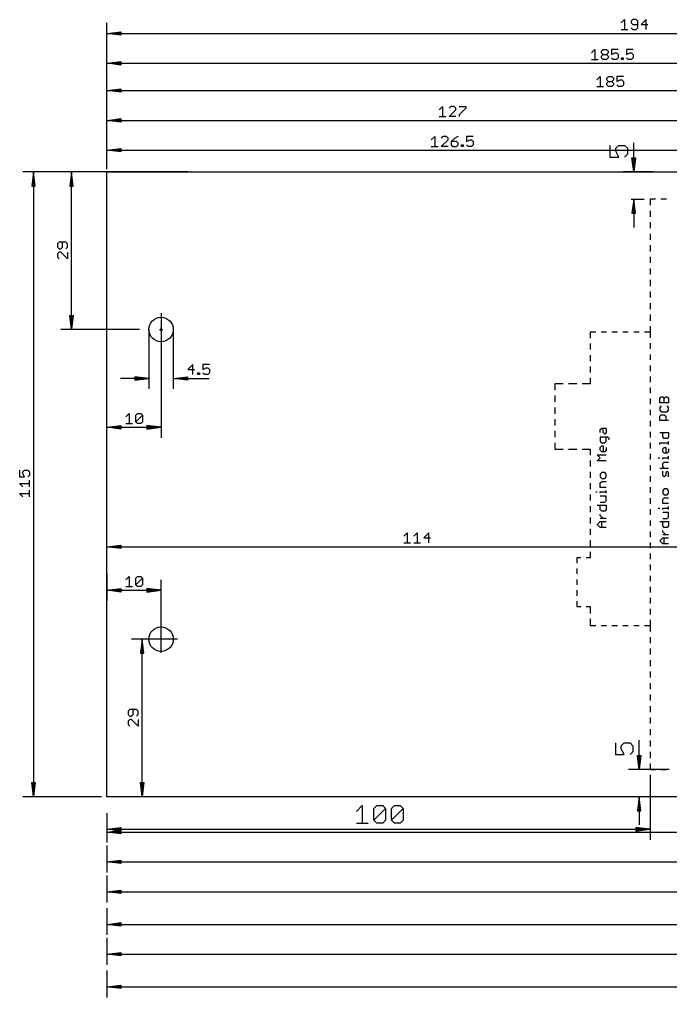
# Model space of a CAD drawing. Extents: x -29 to 390, y -522 to 226.
# Drawn here: x -16.1 to 103.8, y -522 to -341.9 of the extents above; entities that cross this region are included whole.
import ezdxf

# ---------------------------------------------------------------- set-up
doc = ezdxf.new("R2010")
doc.units = 0
for name, color, linetype in [('109', 82, 'CONTINUOUS'), ('20', 4, 'CONTINUOUS'), ('47', 253, 'CONTINUOUS')]:
    doc.layers.add(name, color=color, linetype=linetype)

msp = doc.modelspace()

# ---------------------------------------------------------------- linework, layer by layer
at = {"layer": '109'}
for p, q in [((92.6319, -365.1114), (92.6319, -367.2603)), ((93.7064, -365.6486), (94.2436, -365.1114)), ((94.2436, -365.1114), (95.3181, -365.1114)), ((95.3181, -365.1114), (95.8553, -365.6486)), ((97, -369.935), (97, -364.6151)), ((93.7064, -366.1859), (93.7064, -365.6486)), ((94.2436, -367.2603), (93.7064, -366.1859)), ((95.8553, -366.7231), (95.3181, -367.2603)), ((95.8553, -365.6486), (95.8553, -366.7231)), ((92.6319, -367.2603), (94.2436, -367.2603)), ((97, -369.935), (96.6808, -367.4)), ((96.6808, -367.4), (97.3192, -367.4)), ((97, -369.935), (96.74, -367.4)), ((97, -369.935), (96.87, -367.4)), ((97.3192, -367.4), (97, -369.935)), ((97.13, -367.4), (97, -369.935)), ((97.26, -367.4), (97, -369.935)), ((100.5, -370), (95.05, -370)), ((96.5, -375), (98.95, -375)), ((97, -375.065), (96.6808, -377.6)), ((97, -375.065), (96.74, -377.6)), ((97, -375.065), (96.87, -377.6)), ((97, -375.065), (97, -380.2)), ((97.3192, -377.6), (97, -375.065)), ((97.13, -377.6), (97, -375.065)), ((97.26, -377.6), (97, -375.065)), ((101.01, -375), (100, -375)), ((100, -375), (100, -376.125)), ((103.02, -375), (102.01, -375)), ((96.6808, -377.6), (97.3192, -377.6)), ((100, -377.125), (100, -378.25)), ((100, -379.25), (100, -380.375)), ((100, -381.375), (100, -382.5)), ((100, -383.5), (100, -384.625)), ((100, -385.625), (100, -386.75)), ((100, -387.75), (100, -388.875)), ((100, -389.875), (100, -391)), ((100, -392), (100, -393.125)), ((100, -394.125), (100, -395.25)), ((100, -396.25), (100, -397.375)), ((90, -399.5), (89, -399.5)), ((89, -399.5), (89, -400.6)), ((92, -399.5), (91, -399.5)), ((94, -399.5), (93, -399.5)), ((96, -399.5), (95, -399.5)), ((98, -399.5), (97, -399.5)), ((100, -399.5), (99, -399.5)), ((100, -398.375), (100, -399.5)), ((100, -399.5), (100, -400.537)), ((89, -401.6), (89, -402.7)), ((100, -401.537), (100, -402.5741)), ((89, -403.7), (89, -404.8)), ((100, -403.5741), (100, -404.6111)), ((89, -405.8), (89, -406.9)), ((100, -405.6111), (100, -406.6481)), ((89, -407.9), (89, -409)), ((100, -407.6481), (100, -408.6852)), ((84, -409), (82.5, -409)), ((82.5, -409), (82.5, -410.1667)), ((86.5, -409), (85, -409)), ((89, -409), (87.5, -409)), ((100, -409.6852), (100, -410.7222)), ((82.5, -411.1667), (82.5, -412.3333)), ((100, -411.7222), (100, -412.7593)), ((101.7968, -411.6887), (102.068, -411.4175)), ((101.7968, -412.5022), (101.7968, -411.6887)), ((102.068, -411.4175), (102.3391, -411.4175)), ((102.3391, -411.4175), (102.6103, -411.6887)), ((102.6103, -411.6887), (102.8815, -411.4175)), ((102.6103, -412.5022), (102.6103, -411.6887)), ((102.8815, -411.4175), (103.1526, -411.4175)), ((103.1526, -411.4175), (103.4238, -411.6887)), ((103.4238, -411.6887), (103.4238, -412.5022)), ((82.5, -413.3333), (82.5, -414.5)), ((100, -413.7593), (100, -414.7963)), ((103.4238, -412.5022), (101.7968, -412.5022)), ((102.068, -413.0547), (101.7968, -413.3258)), ((101.7968, -413.3258), (101.7968, -413.8682)), ((101.7968, -413.8682), (102.068, -414.1393)), ((103.4238, -413.3258), (103.1526, -413.0547)), ((103.1526, -414.1393), (103.4238, -413.8682)), ((103.4238, -413.8682), (103.4238, -413.3258)), ((82.5, -415.5), (82.5, -416.6667)), ((100, -415.7963), (100, -416.8333)), ((101.7968, -414.963), (102.068, -414.6918)), ((101.7968, -415.7765), (101.7968, -414.963)), ((103.4238, -415.7765), (101.7968, -415.7765)), ((102.068, -414.1393), (103.1526, -414.1393)), ((102.068, -414.6918), (102.6103, -414.6918)), ((102.6103, -414.6918), (102.8815, -414.963)), ((102.8815, -414.963), (102.8815, -415.7765)), ((90.8391, -417.4202), (91.1103, -417.149)), ((90.8391, -417.9625), (90.8391, -417.4202)), ((91.1103, -417.149), (91.9238, -417.149)), ((91.3815, -417.9625), (91.3815, -417.149)), ((91.9238, -417.149), (91.9238, -417.9625)), ((82.5, -417.6667), (82.5, -418.8333)), ((92.195, -418.7862), (90.8391, -418.7862)), ((90.8391, -418.7862), (90.8391, -419.5997)), ((91.6526, -418.2337), (91.3815, -417.9625)), ((91.9238, -417.9625), (91.6526, -418.2337)), ((91.9238, -419.5997), (91.9238, -418.7862)), ((92.4661, -419.0573), (92.195, -418.7862)), ((92.4661, -419.3285), (92.4661, -419.0573)), ((100, -417.8333), (100, -418.8704)), ((101.7968, -417.9661), (103.4238, -417.9661)), ((102.3391, -418.7796), (102.3391, -417.9661)), ((102.6103, -419.0508), (102.3391, -418.7796)), ((103.1526, -419.0508), (102.6103, -419.0508)), ((103.4238, -418.7796), (103.1526, -419.0508)), ((103.4238, -417.9661), (103.4238, -418.7796)), ((82.5, -419.8333), (82.5, -421)), ((82.5, -421), (84, -421)), ((85, -421), (86.5, -421)), ((87.5, -421), (89, -421)), ((89, -421), (89, -422.1)), ((90.8391, -419.5997), (91.1103, -419.8708)), ((90.8391, -420.6945), (91.1103, -420.4233)), ((90.8391, -421.2368), (90.8391, -420.6945)), ((91.1103, -419.8708), (91.6526, -419.8708)), ((91.1103, -420.4233), (91.3815, -420.4233)), ((91.3815, -420.4233), (91.3815, -421.508)), ((91.6526, -419.8708), (91.9238, -419.5997)), ((91.9238, -420.6945), (91.9238, -421.2368)), ((100, -419.8704), (100, -420.9074)), ((101.7968, -420.1422), (101.7968, -419.8711)), ((101.7968, -419.8711), (103.4238, -419.8711)), ((102.3391, -420.9659), (102.6103, -420.6947)), ((102.3391, -421.5082), (102.3391, -420.9659)), ((102.6103, -420.6947), (102.8815, -420.6947)), ((102.8815, -420.6947), (102.8815, -421.7794)), ((103.4238, -420.1422), (103.4238, -419.5999)), ((103.4238, -420.9659), (103.4238, -421.5082)), ((90.8391, -422.6028), (90.2968, -422.0605)), ((90.2968, -422.0605), (91.9238, -422.0605)), ((90.2968, -423.1451), (90.8391, -422.6028)), ((91.1103, -421.508), (90.8391, -421.2368)), ((91.6526, -421.508), (91.1103, -421.508)), ((91.9238, -421.2368), (91.6526, -421.508)), ((100, -421.9074), (100, -422.9444)), ((101.5256, -422.5997), (101.7968, -422.5997)), ((102.6103, -421.7794), (102.3391, -421.5082)), ((102.3391, -422.8708), (102.3391, -422.5997)), ((102.3391, -422.5997), (103.4238, -422.5997)), ((103.1526, -421.7794), (102.6103, -421.7794)), ((103.4238, -421.5082), (103.1526, -421.7794)), ((103.4238, -422.8708), (103.4238, -422.3285)), ((89, -423.1), (89, -424.2)), ((91.9238, -423.1451), (90.2968, -423.1451)), ((100, -423.9444), (100, -424.9815)), ((101.7968, -424.508), (103.4238, -424.508)), ((102.3391, -423.6945), (102.6103, -423.4233)), ((102.3391, -424.2368), (102.3391, -423.6945)), ((102.6103, -424.508), (102.3391, -424.2368)), ((102.6103, -423.4233), (103.4238, -423.4233)), ((89, -425.2), (89, -426.3)), ((91.1103, -425.3348), (90.8391, -425.6059)), ((90.8391, -425.6059), (90.8391, -426.1483)), ((90.8391, -426.1483), (91.1103, -426.4194)), ((91.6526, -425.3348), (91.1103, -425.3348)), ((91.1103, -426.4194), (91.6526, -426.4194)), ((91.9238, -425.6059), (91.6526, -425.3348)), ((91.6526, -426.4194), (91.9238, -426.1483)), ((91.9238, -426.1483), (91.9238, -425.6059)), ((100, -425.9815), (100, -427.0185)), ((102.3391, -425.874), (102.3391, -425.0605)), ((102.6103, -426.1451), (102.3391, -425.874)), ((102.8815, -425.874), (102.6103, -426.1451)), ((103.1526, -425.0605), (102.8815, -425.3316)), ((102.8815, -425.3316), (102.8815, -425.874)), ((103.4238, -425.3316), (103.1526, -425.0605)), ((103.4238, -426.1451), (103.4238, -425.3316)), ((89, -427.3), (89, -428.4)), ((90.8391, -427.2431), (91.1103, -426.9719)), ((90.8391, -428.0566), (90.8391, -427.2431)), ((91.9238, -428.0566), (90.8391, -428.0566)), ((91.1103, -426.9719), (91.9238, -426.9719)), ((100, -428.0185), (100, -429.0556)), ((102.6103, -428.3348), (102.3391, -428.6059)), ((103.1526, -428.3348), (102.6103, -428.3348)), ((103.4238, -428.6059), (103.1526, -428.3348)), ((89, -429.4), (89, -430.5)), ((90.0256, -428.8769), (90.2968, -428.8769)), ((90.8391, -429.148), (90.8391, -428.8769)), ((90.8391, -428.8769), (91.9238, -428.8769)), ((91.9238, -429.7005), (90.8391, -429.7005)), ((91.9238, -429.148), (91.9238, -428.6057)), ((91.9238, -430.514), (91.9238, -429.7005)), ((100, -430.0556), (100, -431.0926)), ((102.3391, -428.6059), (102.3391, -429.1483)), ((102.3391, -429.1483), (102.6103, -429.4194)), ((102.3391, -430.2431), (102.6103, -429.9719)), ((102.6103, -429.4194), (103.1526, -429.4194)), ((102.6103, -429.9719), (103.4238, -429.9719)), ((103.1526, -429.4194), (103.4238, -429.1483)), ((103.4238, -429.1483), (103.4238, -428.6059)), ((89, -431.5), (89, -432.6)), ((90.2968, -431.3377), (91.9238, -431.3377)), ((90.8391, -430.7852), (91.6526, -430.7852)), ((90.8391, -432.1512), (90.8391, -431.3377)), ((91.6526, -430.7852), (91.9238, -430.514)), ((91.9238, -431.3377), (91.9238, -432.1512)), ((101.5256, -431.8769), (101.7968, -431.8769)), ((102.3391, -431.0566), (102.3391, -430.2431)), ((103.4238, -431.0566), (102.3391, -431.0566)), ((102.3391, -432.148), (102.3391, -431.8769)), ((102.3391, -431.8769), (103.4238, -431.8769)), ((103.4238, -432.148), (103.4238, -431.6057)), ((89, -433.6), (89, -434.7)), ((91.1103, -432.4223), (90.8391, -432.1512)), ((90.8391, -433.2443), (90.8391, -432.9732)), ((91.3815, -433.7866), (90.8391, -433.2443)), ((91.9238, -433.7866), (90.8391, -433.7866)), ((91.6526, -432.4223), (91.1103, -432.4223)), ((91.9238, -432.1512), (91.6526, -432.4223)), ((100, -432.0926), (100, -433.1296)), ((103.4238, -432.7005), (102.3391, -432.7005)), ((102.3391, -433.7852), (103.1526, -433.7852)), ((103.1526, -433.7852), (103.4238, -433.514)), ((103.4238, -433.514), (103.4238, -432.7005)), ((90.2968, -434.8815), (90.8391, -434.3391)), ((90.8391, -435.4238), (90.2968, -434.8815)), ((90.8391, -434.3391), (91.9238, -434.3391)), ((91.9238, -435.4238), (90.8391, -435.4238)), ((91.1103, -435.4238), (91.1103, -434.3391)), ((100, -434.1296), (100, -435.1667)), ((101.7968, -434.3377), (103.4238, -434.3377)), ((102.3391, -435.1512), (102.3391, -434.3377)), ((102.6103, -435.4223), (102.3391, -435.1512)), ((103.1526, -435.4223), (102.6103, -435.4223)), ((103.4238, -435.1512), (103.1526, -435.4223)), ((103.4238, -434.3377), (103.4238, -435.1512)), ((89, -435.7), (89, -436.8)), ((100, -436.1667), (100, -437.2037)), ((101.7968, -437.8815), (102.3391, -437.3391)), ((102.3391, -436.2443), (102.3391, -435.9732)), ((102.8815, -436.7866), (102.3391, -436.2443)), ((103.4238, -436.7866), (102.3391, -436.7866)), ((102.3391, -437.3391), (103.4238, -437.3391)), ((102.6103, -438.4238), (102.6103, -437.3391)), ((89, -437.8), (89, -438.9)), ((100, -438.2037), (100, -439.2407)), ((102.3391, -438.4238), (101.7968, -437.8815)), ((103.4238, -438.4238), (102.3391, -438.4238)), ((87.25, -441), (86.5, -441)), ((86.5, -441), (86.5, -442)), ((89, -441), (88.25, -441)), ((89, -439.9), (89, -441)), ((100, -440.2407), (100, -441.2778)), ((100, -442.2778), (100, -443.3148)), ((86.5, -443), (86.5, -444)), ((100, -444.3148), (100, -445.3519)), ((86.5, -445), (86.5, -446)), ((100, -446.3519), (100, -447.3889)), ((86.5, -447), (86.5, -448)), ((86.5, -449), (86.5, -450)), ((86.5, -450), (87.25, -450)), ((88.25, -450), (89, -450)), ((89, -450), (89, -451.25)), ((100, -448.3889), (100, -449.4259)), ((100, -450.4259), (100, -451.463)), ((89, -452.25), (89, -453.5)), ((89, -453.5), (90, -453.5)), ((91, -453.5), (92, -453.5)), ((93, -453.5), (94, -453.5)), ((95, -453.5), (96, -453.5)), ((97, -453.5), (98, -453.5)), ((99, -453.5), (100, -453.5)), ((100, -452.463), (100, -453.5)), ((100, -453.5), (100, -454.6154)), ((100, -455.6154), (100, -456.7308)), ((100, -457.7308), (100, -458.8462)), ((100, -459.8462), (100, -460.9615)), ((100, -461.9615), (100, -463.0769)), ((100, -464.0769), (100, -465.1923)), ((100, -466.1923), (100, -467.3077)), ((100, -468.3077), (100, -469.4231)), ((100, -470.4231), (100, -471.5385)), ((100, -472.5385), (100, -473.6538)), ((93.6319, -475.1114), (93.6319, -477.2603)), ((94.7064, -475.6486), (95.2436, -475.1114)), ((95.2436, -475.1114), (96.3181, -475.1114)), ((96.3181, -475.1114), (96.8553, -475.6486)), ((98, -479.935), (98, -474.6151)), ((100, -474.6538), (100, -475.7692)), ((94.7064, -476.1859), (94.7064, -475.6486)), ((95.2436, -477.2603), (94.7064, -476.1859)), ((96.8553, -476.7231), (96.3181, -477.2603)), ((96.8553, -475.6486), (96.8553, -476.7231)), ((100, -476.7692), (100, -477.8846)), ((93.6319, -477.2603), (95.2436, -477.2603)), ((98, -479.935), (97.6808, -477.4)), ((97.6808, -477.4), (98.3192, -477.4)), ((98, -479.935), (97.74, -477.4)), ((98, -479.935), (97.87, -477.4)), ((98.3192, -477.4), (98, -479.935)), ((98.13, -477.4), (98, -479.935)), ((98.26, -477.4), (98, -479.935)), ((103.5, -480), (96.05, -480)), ((100, -478.8846), (100, -480)), ((100, -480), (101.01, -480)), ((102.01, -480), (103.02, -480)), ((100, -481), (100, -492.95)), ((103, -485), (96.05, -485)), ((98, -485.065), (97.6808, -487.6)), ((98, -485.065), (97.74, -487.6)), ((98, -485.065), (97.87, -487.6)), ((98, -485.065), (98, -490.2)), ((98.3192, -487.6), (98, -485.065)), ((98.13, -487.6), (98, -485.065)), ((98.26, -487.6), (98, -485.065)), ((45.9624, -487.7064), (47.0368, -486.6319)), ((47.0368, -486.6319), (47.0368, -489.8553)), ((49.1851, -487.1692), (49.7224, -486.6319)), ((49.1851, -489.3181), (49.1851, -487.1692)), ((49.1851, -489.3181), (51.334, -487.1692)), ((49.7224, -486.6319), (50.7968, -486.6319)), ((50.7968, -486.6319), (51.334, -487.1692)), ((51.334, -487.1692), (51.334, -489.3181)), ((52.4079, -487.1692), (52.9451, -486.6319)), ((52.4079, -489.3181), (52.4079, -487.1692)), ((52.4079, -489.3181), (54.5568, -487.1692)), ((52.9451, -486.6319), (54.0196, -486.6319)), ((54.0196, -486.6319), (54.5568, -487.1692)), ((54.5568, -487.1692), (54.5568, -489.3181)), ((97.6808, -487.6), (98.3192, -487.6)), ((0, -488), (0, -492.95)), ((49.7224, -489.8553), (49.1851, -489.3181)), ((51.334, -489.3181), (50.7968, -489.8553)), ((52.9451, -489.8553), (52.4079, -489.3181)), ((54.5568, -489.3181), (54.0196, -489.8553)), ((0.065, -491), (2.6, -490.6808)), ((0.065, -491), (2.6, -490.74)), ((0.065, -491), (2.6, -490.87)), ((0.065, -491), (99.935, -491)), ((2.6, -491.3192), (0.065, -491)), ((2.6, -491.13), (0.065, -491)), ((2.6, -491.26), (0.065, -491)), ((2.6, -490.6808), (2.6, -491.3192)), ((45.9624, -489.8553), (48.1113, -489.8553)), ((50.7968, -489.8553), (49.7224, -489.8553)), ((54.0196, -489.8553), (52.9451, -489.8553)), ((99.935, -491), (97.4, -490.6808)), ((97.4, -490.6808), (97.4, -491.3192)), ((99.935, -491), (97.4, -490.74)), ((99.935, -491), (97.4, -490.87)), ((97.4, -491.3192), (99.935, -491)), ((97.4, -491.13), (99.935, -491)), ((97.4, -491.26), (99.935, -491))]:
    msp.add_line(p, q, dxfattribs=at)
at = {"layer": '20'}
for p, q in [((0, -485), (0, -370)), ((0, -370), (320, -370)), ((320, -485), (0, -485))]:
    msp.add_line(p, q, dxfattribs=at)
for centre in [(10, -399), (10, -456)]:
    msp.add_circle(centre, 2.25, dxfattribs=at)
at = {"layer": '47'}
for p, q in [((94.6885, -342.561), (95.3049, -341.9446)), ((95.3049, -341.9446), (95.3049, -343.7938)), ((96.8383, -341.9446), (96.5301, -342.2528)), ((97.4547, -341.9446), (96.8383, -341.9446)), ((97.7629, -342.2528), (97.4547, -341.9446)), ((99.2963, -341.9446), (98.3717, -342.8692)), ((99.2963, -343.7938), (99.2963, -341.9446)), ((0, -348.5), (0, -342.55)), ((94.6885, -343.7938), (95.9213, -343.7938)), ((96.5301, -342.2528), (96.5301, -342.561)), ((96.5301, -342.561), (96.8383, -342.8692)), ((96.5301, -343.4856), (96.8383, -343.7938)), ((96.8383, -342.8692), (97.7629, -342.8692)), ((96.8383, -343.7938), (97.4547, -343.7938)), ((97.4547, -343.7938), (97.7629, -343.4856)), ((97.7629, -343.4856), (97.7629, -342.2528)), ((98.3717, -342.8692), (99.6045, -342.8692)), ((0.065, -344.5), (2.6, -344.1808)), ((0.065, -344.5), (2.6, -344.24)), ((0.065, -344.5), (2.6, -344.37)), ((0.065, -344.5), (193.935, -344.5)), ((2.6, -344.8192), (0.065, -344.5)), ((2.6, -344.63), (0.065, -344.5)), ((2.6, -344.76), (0.065, -344.5)), ((2.6, -344.1808), (2.6, -344.8192)), ((0, -353.5), (0, -348.05)), ((89.2425, -348.061), (89.8589, -347.4446)), ((89.8589, -347.4446), (89.8589, -349.2938)), ((91.084, -347.7528), (91.3922, -347.4446)), ((91.084, -348.061), (91.084, -347.7528)), ((91.3922, -348.3692), (91.084, -348.061)), ((91.084, -348.6774), (91.3922, -348.3692)), ((91.084, -348.9856), (91.084, -348.6774)), ((91.3922, -349.2938), (91.084, -348.9856)), ((91.3922, -347.4446), (92.0086, -347.4446)), ((91.3922, -348.3692), (92.0086, -348.3692)), ((92.0086, -347.4446), (92.3168, -347.7528)), ((92.3168, -348.061), (92.0086, -348.3692)), ((92.0086, -348.3692), (92.3168, -348.6774)), ((92.3168, -348.9856), (92.0086, -349.2938)), ((92.3168, -347.7528), (92.3168, -348.061)), ((92.3168, -348.6774), (92.3168, -348.9856)), ((94.1584, -347.4446), (92.9256, -347.4446)), ((92.9256, -347.4446), (92.9256, -348.3692)), ((92.9256, -348.3692), (93.542, -348.061)), ((93.2338, -349.2938), (92.9256, -348.9856)), ((93.542, -348.061), (93.8502, -348.061)), ((93.8502, -348.061), (94.1584, -348.3692)), ((94.1584, -348.9856), (93.8502, -349.2938)), ((94.1584, -348.3692), (94.1584, -348.9856)), ((94.7672, -349.2938), (94.7672, -348.9856)), ((94.7672, -348.9856), (95.0754, -348.9856)), ((95.0754, -348.9856), (95.0754, -349.2938)), ((96.9207, -347.4446), (95.688, -347.4446)), ((95.688, -347.4446), (95.688, -348.3692)), ((95.688, -348.3692), (96.3044, -348.061)), ((95.9962, -349.2938), (95.688, -348.9856)), ((96.3044, -348.061), (96.6125, -348.061)), ((96.6125, -348.061), (96.9207, -348.3692)), ((96.9207, -348.9856), (96.6125, -349.2938)), ((96.9207, -348.3692), (96.9207, -348.9856)), ((0.065, -350), (2.6, -349.6808)), ((0.065, -350), (2.6, -349.74)), ((0.065, -350), (2.6, -349.87)), ((0.065, -350), (185.435, -350)), ((2.6, -350.3192), (0.065, -350)), ((2.6, -350.13), (0.065, -350)), ((2.6, -350.26), (0.065, -350)), ((2.6, -349.6808), (2.6, -350.3192)), ((89.2425, -349.2938), (90.4752, -349.2938)), ((92.0086, -349.2938), (91.3922, -349.2938)), ((93.8502, -349.2938), (93.2338, -349.2938)), ((95.0754, -349.2938), (94.7672, -349.2938)), ((96.6125, -349.2938), (95.9962, -349.2938)), ((90.1885, -353.061), (90.8049, -352.4446)), ((90.8049, -352.4446), (90.8049, -354.2938)), ((92.0301, -352.7528), (92.3383, -352.4446)), ((92.0301, -353.061), (92.0301, -352.7528)), ((92.3383, -352.4446), (92.9547, -352.4446)), ((92.9547, -352.4446), (93.2629, -352.7528)), ((93.2629, -352.7528), (93.2629, -353.061)), ((95.1045, -352.4446), (93.8717, -352.4446)), ((93.8717, -352.4446), (93.8717, -353.3692)), ((0, -358.5), (0, -353.05)), ((90.1885, -354.2938), (91.4213, -354.2938)), ((92.3383, -353.3692), (92.0301, -353.061)), ((92.0301, -353.6774), (92.3383, -353.3692)), ((92.0301, -353.9856), (92.0301, -353.6774)), ((92.3383, -354.2938), (92.0301, -353.9856)), ((92.3383, -353.3692), (92.9547, -353.3692)), ((92.9547, -354.2938), (92.3383, -354.2938)), ((93.2629, -353.061), (92.9547, -353.3692)), ((92.9547, -353.3692), (93.2629, -353.6774)), ((93.2629, -353.9856), (92.9547, -354.2938)), ((93.2629, -353.6774), (93.2629, -353.9856)), ((93.8717, -353.3692), (94.4881, -353.061)), ((94.1799, -354.2938), (93.8717, -353.9856)), ((94.7963, -354.2938), (94.1799, -354.2938)), ((94.4881, -353.061), (94.7963, -353.061)), ((94.7963, -353.061), (95.1045, -353.3692)), ((95.1045, -353.9856), (94.7963, -354.2938)), ((95.1045, -353.3692), (95.1045, -353.9856)), ((0.065, -355), (2.6, -354.6808)), ((0.065, -355), (2.6, -354.74)), ((0.065, -355), (2.6, -354.87)), ((0.065, -355), (184.935, -355)), ((2.6, -355.3192), (0.065, -355)), ((2.6, -355.13), (0.065, -355)), ((2.6, -355.26), (0.065, -355)), ((2.6, -354.6808), (2.6, -355.3192)), ((61.1885, -358.561), (61.8049, -357.9446)), ((61.8049, -357.9446), (61.8049, -359.7938)), ((63.3383, -357.9446), (63.0301, -358.2528)), ((63.9547, -357.9446), (63.3383, -357.9446)), ((64.2629, -358.2528), (63.9547, -357.9446)), ((64.8717, -357.9446), (66.1045, -357.9446)), ((66.1045, -357.9446), (66.1045, -358.2528)), ((0, -369), (0, -358.55)), ((61.1885, -359.7938), (62.4213, -359.7938)), ((63.0301, -359.7938), (64.2629, -358.561)), ((64.2629, -359.7938), (63.0301, -359.7938)), ((64.2629, -358.561), (64.2629, -358.2528)), ((66.1045, -358.2528), (64.8717, -359.4856)), ((64.8717, -359.4856), (64.8717, -359.7938)), ((0.065, -360.5), (2.6, -360.1808)), ((0.065, -360.5), (2.6, -360.24)), ((0.065, -360.5), (2.6, -360.37)), ((0.065, -360.5), (126.935, -360.5)), ((2.6, -360.8192), (0.065, -360.5)), ((2.6, -360.63), (0.065, -360.5)), ((2.6, -360.76), (0.065, -360.5)), ((2.6, -360.1808), (2.6, -360.8192)), ((59.7425, -364.061), (60.3589, -363.4446)), ((60.3589, -363.4446), (60.3589, -365.2938)), ((61.8922, -363.4446), (61.584, -363.7528)), ((62.5086, -363.4446), (61.8922, -363.4446)), ((62.8168, -363.7528), (62.5086, -363.4446)), ((64.6584, -363.4446), (64.042, -363.7528)), ((67.4207, -363.4446), (66.188, -363.4446)), ((66.188, -363.4446), (66.188, -364.3692)), ((0, -369.5), (0, -364.05)), ((59.7425, -365.2938), (60.9752, -365.2938)), ((61.584, -365.2938), (62.8168, -364.061)), ((62.8168, -365.2938), (61.584, -365.2938)), ((62.8168, -364.061), (62.8168, -363.7528)), ((64.042, -363.7528), (63.4256, -364.3692)), ((63.4256, -364.3692), (63.4256, -364.9856)), ((64.3502, -364.3692), (63.4256, -364.3692)), ((63.4256, -364.9856), (63.7338, -365.2938)), ((63.7338, -365.2938), (64.3502, -365.2938)), ((64.6584, -364.6774), (64.3502, -364.3692)), ((64.3502, -365.2938), (64.6584, -364.9856)), ((64.6584, -364.9856), (64.6584, -364.6774)), ((65.2672, -365.2938), (65.2672, -364.9856)), ((65.2672, -364.9856), (65.5754, -364.9856)), ((65.5754, -365.2938), (65.2672, -365.2938)), ((65.5754, -364.9856), (65.5754, -365.2938)), ((66.188, -364.3692), (66.8044, -364.061)), ((66.4962, -365.2938), (66.188, -364.9856)), ((67.1125, -365.2938), (66.4962, -365.2938)), ((66.8044, -364.061), (67.1125, -364.061)), ((67.1125, -364.061), (67.4207, -364.3692)), ((67.4207, -364.9856), (67.1125, -365.2938)), ((67.4207, -364.3692), (67.4207, -364.9856)), ((0.065, -366), (2.6, -365.6808)), ((0.065, -366), (2.6, -365.74)), ((0.065, -366), (2.6, -365.87)), ((0.065, -366), (126.435, -366)), ((2.6, -366.3192), (0.065, -366)), ((2.6, -366.13), (0.065, -366)), ((2.6, -366.26), (0.065, -366)), ((2.6, -365.6808), (2.6, -366.3192)), ((0, -370), (-15.45, -370)), ((-13.5, -370.065), (-13.8192, -372.6)), ((-13.5, -370.065), (-13.76, -372.6)), ((-13.5, -370.065), (-13.63, -372.6)), ((-13.5, -370.065), (-13.5, -484.935)), ((-13.1808, -372.6), (-13.5, -370.065)), ((-13.37, -372.6), (-13.5, -370.065)), ((-13.24, -372.6), (-13.5, -370.065)), ((15, -370), (-8.45, -370)), ((-6.5, -370.065), (-6.8192, -372.6)), ((-6.5, -370.065), (-6.76, -372.6)), ((-6.5, -370.065), (-6.63, -372.6)), ((-6.5, -398.935), (-6.5, -370.065)), ((-6.1808, -372.6), (-6.5, -370.065)), ((-6.37, -372.6), (-6.5, -370.065)), ((-6.24, -372.6), (-6.5, -370.065)), ((-13.8192, -372.6), (-13.1808, -372.6)), ((-6.8192, -372.6), (-6.1808, -372.6)), ((-8.7472, -382.9427), (-9.0554, -383.2509)), ((-9.0554, -383.2509), (-9.0554, -383.8673)), ((-7.5144, -382.9427), (-8.7472, -382.9427)), ((-8.1308, -383.8673), (-8.1308, -382.9427)), ((-7.2062, -383.2509), (-7.5144, -382.9427)), ((-7.2062, -383.8673), (-7.2062, -383.2509)), ((-9.0554, -383.8673), (-8.7472, -384.1755)), ((-8.7472, -384.7843), (-9.0554, -385.0925)), ((-9.0554, -385.0925), (-9.0554, -385.7089)), ((-8.7472, -384.1755), (-8.439, -384.1755)), ((-8.439, -384.7843), (-8.7472, -384.7843)), ((-8.439, -384.1755), (-8.1308, -383.8673)), ((-7.2062, -386.0171), (-8.439, -384.7843)), ((-7.5144, -384.1755), (-7.2062, -383.8673)), ((-7.2062, -384.7843), (-7.2062, -386.0171)), ((-9.0554, -385.7089), (-8.7472, -386.0171)), ((10, -396), (10, -418.95)), ((-6.5, -398.935), (-6.8192, -396.4)), ((-6.8192, -396.4), (-6.1808, -396.4)), ((-6.5, -398.935), (-6.76, -396.4)), ((-6.5, -398.935), (-6.63, -396.4)), ((-6.1808, -396.4), (-6.5, -398.935)), ((-6.37, -396.4), (-6.5, -398.935)), ((-6.24, -396.4), (-6.5, -398.935)), ((6, -399), (-8.45, -399)), ((7.75, -399), (7.75, -409.95)), ((9.6808, -399), (10.3192, -399)), ((10, -399.3192), (10, -398.6808)), ((12.25, -399), (12.25, -409.95)), ((15.8508, -405.4446), (14.9262, -406.3692)), ((14.9262, -406.3692), (16.159, -406.3692)), ((15.8508, -407.2938), (15.8508, -405.4446)), ((18.9213, -405.4446), (17.6886, -405.4446)), ((17.6886, -405.4446), (17.6886, -406.3692)), ((17.6886, -406.3692), (18.3049, -406.061)), ((18.3049, -406.061), (18.6131, -406.061)), ((18.6131, -406.061), (18.9213, -406.3692)), ((18.9213, -406.3692), (18.9213, -406.9856)), ((7.685, -408), (2.55, -408)), ((7.685, -408), (5.15, -407.6808)), ((5.15, -407.6808), (5.15, -408.3192)), ((7.685, -408), (5.15, -407.74)), ((7.685, -408), (5.15, -407.87)), ((5.15, -408.3192), (7.685, -408)), ((5.15, -408.13), (7.685, -408)), ((5.15, -408.26), (7.685, -408)), ((12.315, -408), (14.85, -407.6808)), ((12.315, -408), (14.85, -407.74)), ((12.315, -408), (14.85, -407.87)), ((12.315, -408), (18.8309, -408)), ((14.85, -408.3192), (12.315, -408)), ((14.85, -408.13), (12.315, -408)), ((14.85, -408.26), (12.315, -408)), ((14.85, -407.6808), (14.85, -408.3192)), ((16.7678, -407.2938), (16.7678, -406.9856)), ((16.7678, -406.9856), (17.076, -406.9856)), ((17.076, -407.2938), (16.7678, -407.2938)), ((17.076, -406.9856), (17.076, -407.2938)), ((17.9968, -407.2938), (17.6886, -406.9856)), ((18.6131, -407.2938), (17.9968, -407.2938)), ((18.9213, -406.9856), (18.6131, -407.2938)), ((0, -422), (0, -415.05)), ((3.4829, -415.061), (4.0993, -414.4446)), ((4.0993, -414.4446), (4.0993, -416.2938)), ((5.3245, -414.7528), (5.6327, -414.4446)), ((5.3245, -415.9856), (5.3245, -414.7528)), ((5.3245, -415.9856), (6.5573, -414.7528)), ((5.6327, -414.4446), (6.2491, -414.4446)), ((6.2491, -414.4446), (6.5573, -414.7528)), ((6.5573, -414.7528), (6.5573, -415.9856)), ((0.065, -417), (2.6, -416.6808)), ((0.065, -417), (2.6, -416.74)), ((0.065, -417), (2.6, -416.87)), ((0.065, -417), (9.935, -417)), ((2.6, -417.3192), (0.065, -417)), ((2.6, -417.13), (0.065, -417)), ((2.6, -417.26), (0.065, -417)), ((2.6, -416.6808), (2.6, -417.3192)), ((3.4829, -416.2938), (4.7157, -416.2938)), ((5.6327, -416.2938), (5.3245, -415.9856)), ((6.2491, -416.2938), (5.6327, -416.2938)), ((6.5573, -415.9856), (6.2491, -416.2938)), ((9.935, -417), (7.4, -416.6808)), ((7.4, -416.6808), (7.4, -417.3192)), ((9.935, -417), (7.4, -416.74)), ((9.935, -417), (7.4, -416.87)), ((7.4, -417.3192), (9.935, -417)), ((7.4, -417.13), (9.935, -417)), ((7.4, -417.26), (9.935, -417)), ((-16.0554, -424.8955), (-16.0554, -426.1283)), ((-16.0554, -426.1283), (-15.1308, -426.1283)), ((-15.439, -425.2037), (-15.1308, -424.8955)), ((-15.439, -425.5119), (-15.439, -425.2037)), ((-15.1308, -426.1283), (-15.439, -425.5119)), ((-15.1308, -424.8955), (-14.5144, -424.8955)), ((-14.5144, -424.8955), (-14.2062, -425.2037)), ((-14.2062, -425.8201), (-14.5144, -426.1283)), ((-14.2062, -425.2037), (-14.2062, -425.8201)), ((-15.439, -427.9699), (-16.0554, -427.3535)), ((-16.0554, -427.3535), (-14.2062, -427.3535)), ((-14.2062, -427.9699), (-14.2062, -426.7371)), ((-15.439, -429.8115), (-16.0554, -429.1951)), ((-16.0554, -429.1951), (-14.2062, -429.1951)), ((-14.2062, -429.8115), (-14.2062, -428.5787)), ((0, -440), (0, -437.05)), ((54.6885, -437.061), (55.3049, -436.4446)), ((55.3049, -436.4446), (55.3049, -438.2938)), ((56.5301, -437.061), (57.1465, -436.4446)), ((57.1465, -436.4446), (57.1465, -438.2938)), ((59.2963, -436.4446), (58.3717, -437.3692)), ((58.3717, -437.3692), (59.6045, -437.3692)), ((59.2963, -438.2938), (59.2963, -436.4446)), ((0.065, -439), (2.6, -438.6808)), ((0.065, -439), (2.6, -438.74)), ((0.065, -439), (2.6, -438.87)), ((0.065, -439), (113.935, -439)), ((2.6, -439.3192), (0.065, -439)), ((2.6, -439.13), (0.065, -439)), ((2.6, -439.26), (0.065, -439)), ((2.6, -438.6808), (2.6, -439.3192)), ((54.6885, -438.2938), (55.9213, -438.2938)), ((56.5301, -438.2938), (57.7629, -438.2938)), ((0, -444), (0, -448.95)), ((3.4829, -445.061), (4.0993, -444.4446)), ((4.0993, -444.4446), (4.0993, -446.2938)), ((5.3245, -444.7528), (5.6327, -444.4446)), ((5.6327, -444.4446), (6.2491, -444.4446)), ((6.2491, -444.4446), (6.5573, -444.7528)), ((3.4829, -446.2938), (4.7157, -446.2938)), ((5.3245, -445.9856), (5.3245, -444.7528)), ((5.3245, -445.9856), (6.5573, -444.7528)), ((5.6327, -446.2938), (5.3245, -445.9856)), ((6.2491, -446.2938), (5.6327, -446.2938)), ((6.5573, -445.9856), (6.2491, -446.2938)), ((6.5573, -444.7528), (6.5573, -445.9856)), ((10, -458.5), (10, -445.05)), ((0.065, -447), (2.6, -446.6808)), ((0.065, -447), (2.6, -446.74)), ((0.065, -447), (2.6, -446.87)), ((0.065, -447), (9.935, -447)), ((2.6, -447.3192), (0.065, -447)), ((2.6, -447.13), (0.065, -447)), ((2.6, -447.26), (0.065, -447)), ((2.6, -446.6808), (2.6, -447.3192)), ((9.935, -447), (7.4, -446.6808)), ((7.4, -446.6808), (7.4, -447.3192)), ((9.935, -447), (7.4, -446.74)), ((9.935, -447), (7.4, -446.87)), ((7.4, -447.3192), (9.935, -447)), ((7.4, -447.13), (9.935, -447)), ((7.4, -447.26), (9.935, -447)), ((13, -456), (4.55, -456)), ((6.5, -456.065), (6.1808, -458.6)), ((6.5, -456.065), (6.24, -458.6)), ((6.5, -456.065), (6.37, -458.6)), ((6.5, -484.935), (6.5, -456.065)), ((6.8192, -458.6), (6.5, -456.065)), ((6.63, -458.6), (6.5, -456.065)), ((6.76, -458.6), (6.5, -456.065)), ((6.1808, -458.6), (6.8192, -458.6)), ((4.2528, -468.9427), (3.9446, -469.2509)), ((3.9446, -469.2509), (3.9446, -469.8673)), ((5.4856, -468.9427), (4.2528, -468.9427)), ((4.8692, -469.8673), (4.8692, -468.9427)), ((5.7938, -469.2509), (5.4856, -468.9427)), ((5.7938, -469.8673), (5.7938, -469.2509)), ((3.9446, -469.8673), (4.2528, -470.1755)), ((4.2528, -470.7843), (3.9446, -471.0925)), ((3.9446, -471.0925), (3.9446, -471.7089)), ((4.2528, -470.1755), (4.561, -470.1755)), ((4.561, -470.7843), (4.2528, -470.7843)), ((4.561, -470.1755), (4.8692, -469.8673)), ((5.7938, -472.0171), (4.561, -470.7843)), ((5.4856, -470.1755), (5.7938, -469.8673)), ((5.7938, -470.7843), (5.7938, -472.0171)), ((3.9446, -471.7089), (4.2528, -472.0171)), ((-13.5, -484.935), (-13.8192, -482.4)), ((-13.8192, -482.4), (-13.1808, -482.4)), ((-13.5, -484.935), (-13.76, -482.4)), ((-13.5, -484.935), (-13.63, -482.4)), ((-13.1808, -482.4), (-13.5, -484.935)), ((-13.37, -482.4), (-13.5, -484.935)), ((-13.24, -482.4), (-13.5, -484.935)), ((6.5, -484.935), (6.1808, -482.4)), ((6.1808, -482.4), (6.8192, -482.4)), ((6.5, -484.935), (6.24, -482.4)), ((6.5, -484.935), (6.37, -482.4)), ((6.8192, -482.4), (6.5, -484.935)), ((6.63, -482.4), (6.5, -484.935)), ((6.76, -482.4), (6.5, -484.935)), ((-1, -485), (-15.45, -485)), ((13, -485), (4.55, -485)), ((0, -488.5), (0, -493.45)), ((0.065, -491.5), (2.6, -491.1808)), ((0.065, -491.5), (2.6, -491.24)), ((0.065, -491.5), (2.6, -491.37)), ((2.6, -491.1808), (2.6, -491.8192)), ((0.065, -491.5), (216.785, -491.5)), ((2.6, -491.8192), (0.065, -491.5)), ((2.6, -491.63), (0.065, -491.5)), ((2.6, -491.76), (0.065, -491.5)), ((0, -494), (0, -498.95)), ((0.065, -497), (2.6, -496.6808)), ((0.065, -497), (2.6, -496.74)), ((2.6, -496.6808), (2.6, -497.3192)), ((0.065, -497), (2.6, -496.87)), ((0.065, -497), (235.835, -497)), ((2.6, -497.3192), (0.065, -497)), ((2.6, -497.13), (0.065, -497)), ((2.6, -497.26), (0.065, -497)), ((0, -499.5), (0, -504.45)), ((0.065, -502.5), (2.6, -502.1808)), ((2.6, -502.1808), (2.6, -502.8192)), ((0.065, -502.5), (2.6, -502.24)), ((0.065, -502.5), (2.6, -502.37)), ((0.065, -502.5), (254.885, -502.5)), ((2.6, -502.8192), (0.065, -502.5)), ((2.6, -502.63), (0.065, -502.5)), ((2.6, -502.76), (0.065, -502.5)), ((0, -505.5), (0, -510.45)), ((0.065, -508.5), (2.6, -508.1808)), ((0.065, -508.5), (2.6, -508.24)), ((0.065, -508.5), (2.6, -508.37)), ((0.065, -508.5), (273.935, -508.5)), ((2.6, -508.8192), (0.065, -508.5)), ((2.6, -508.63), (0.065, -508.5)), ((2.6, -508.76), (0.065, -508.5)), ((2.6, -508.1808), (2.6, -508.8192)), ((0, -511), (0, -515.95)), ((0.065, -514), (2.6, -513.6808)), ((0.065, -514), (2.6, -513.74)), ((0.065, -514), (2.6, -513.87)), ((0.065, -514), (289.935, -514)), ((2.6, -514.3192), (0.065, -514)), ((2.6, -514.13), (0.065, -514)), ((2.6, -514.26), (0.065, -514)), ((2.6, -513.6808), (2.6, -514.3192)), ((0, -517), (0, -521.95)), ((0.065, -520), (2.6, -519.6808)), ((0.065, -520), (2.6, -519.74)), ((0.065, -520), (2.6, -519.87)), ((0.065, -520), (319.935, -520)), ((2.6, -520.3192), (0.065, -520)), ((2.6, -520.13), (0.065, -520)), ((2.6, -520.26), (0.065, -520)), ((2.6, -519.6808), (2.6, -520.3192))]:
    msp.add_line(p, q, dxfattribs=at)

doc.saveas('drawing.dxf')
